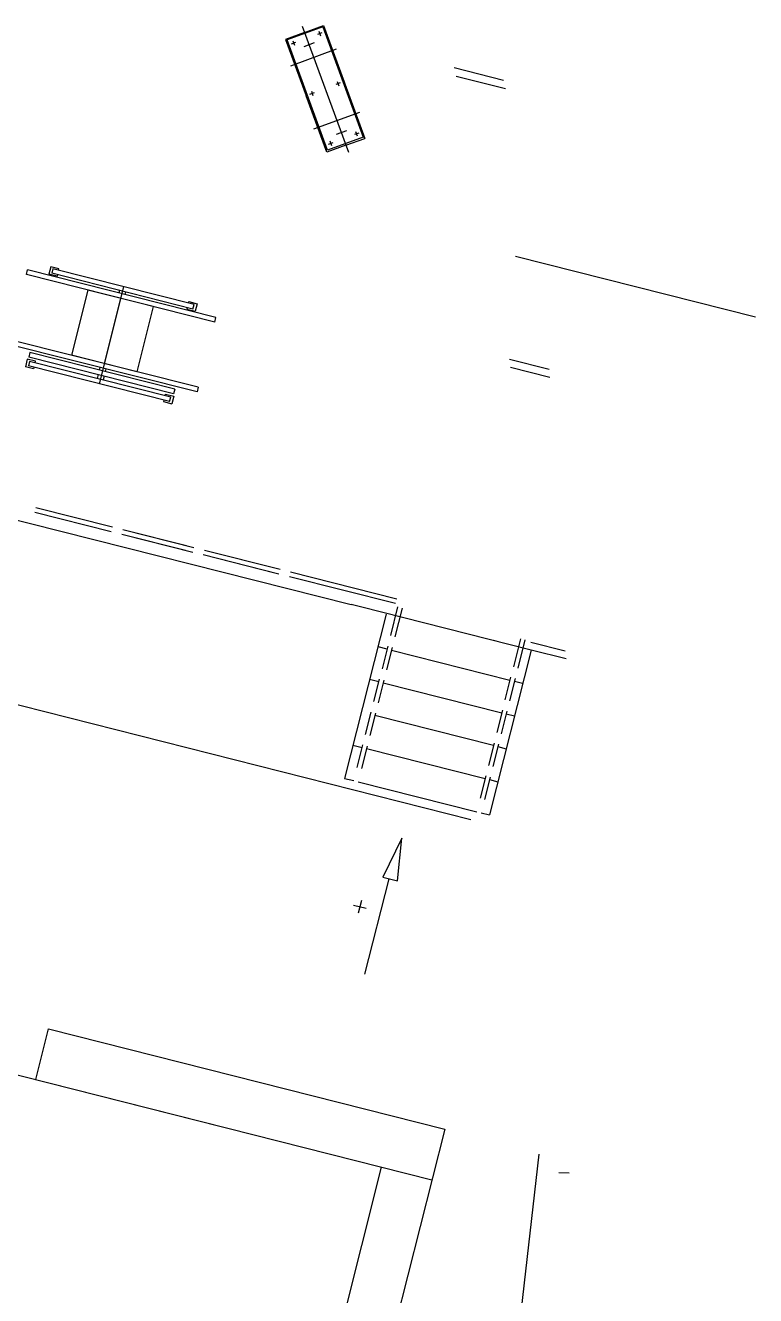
# Model space of a CAD drawing. Header units: metres. Extents: x 267365 to 277461, y 2088854 to 2108025.
# Drawn here: x 273149.49 to 273167.43, y 2095739.09 to 2095770.29 of the extents above; entities that cross this region are included whole.
import ezdxf

# ---------------------------------------------------------------- set-up
doc = ezdxf.new("R2010")
doc.units = ezdxf.units.M
for name, pattern in [('ACAD_ISO02W100', [15, 12, -3]), ('ACAD_ISO10W100', [18, 12, -3, 0, -3]), ('DASHEDX2', [38.1, 25.4, -12.7])]:
    doc.linetypes.add(name, pattern=pattern)

msp = doc.modelspace()

# ---------------------------------------------------------------- linework, layer by layer
at = {"color": 30}
for p, q in [((273156.797, 2095770.256), (273155.921, 2095769.935)), ((273156.797, 2095770.256), (273155.921, 2095769.935)), ((273156.797, 2095770.256), (273155.921, 2095769.935)), ((273156.35, 2095770.12), (273156.816, 2095770.291)), ((273156.35, 2095770.12), (273156.816, 2095770.291)), ((273156.35, 2095770.12), (273156.816, 2095770.291)), ((273156.797, 2095770.256), (273157.79, 2095767.545)), ((273156.797, 2095770.256), (273157.79, 2095767.545)), ((273156.797, 2095770.256), (273157.79, 2095767.545)), ((273156.816, 2095770.291), (273157.325, 2095768.904)), ((273156.816, 2095770.291), (273157.325, 2095768.904)), ((273156.816, 2095770.291), (273157.325, 2095768.904)), ((273156.35, 2095770.12), (273155.884, 2095769.949)), ((273156.35, 2095770.12), (273155.884, 2095769.949)), ((273156.35, 2095770.12), (273155.884, 2095769.949)), ((273155.884, 2095769.949), (273156.392, 2095768.562)), ((273155.884, 2095769.949), (273156.392, 2095768.562)), ((273155.884, 2095769.949), (273156.392, 2095768.562)), ((273156.915, 2095767.224), (273155.921, 2095769.935)), ((273156.915, 2095767.224), (273155.921, 2095769.935)), ((273156.915, 2095767.224), (273155.921, 2095769.935)), ((273156.589, 2095769.859), (273156.336, 2095769.766)), ((273156.589, 2095769.859), (273156.336, 2095769.766)), ((273156.589, 2095769.859), (273156.336, 2095769.766)), ((273160.023, 2095769.256), (273161.239, 2095768.949)), ((273160.023, 2095769.256), (273161.239, 2095768.949)), ((273160.023, 2095769.256), (273161.239, 2095768.949)), ((273157.833, 2095767.517), (273157.325, 2095768.904)), ((273157.833, 2095767.517), (273157.325, 2095768.904)), ((273157.833, 2095767.517), (273157.325, 2095768.904)), ((273160.078, 2095769.047), (273161.285, 2095768.742)), ((273160.078, 2095769.047), (273161.285, 2095768.742)), ((273160.078, 2095769.047), (273161.285, 2095768.742)), ((273156.901, 2095767.175), (273156.392, 2095768.562)), ((273156.901, 2095767.175), (273156.392, 2095768.562)), ((273156.901, 2095767.175), (273156.392, 2095768.562)), ((273157.378, 2095767.704), (273157.125, 2095767.611)), ((273157.378, 2095767.704), (273157.125, 2095767.611)), ((273157.378, 2095767.704), (273157.125, 2095767.611)), ((273157.367, 2095767.346), (273156.901, 2095767.175)), ((273157.367, 2095767.346), (273156.901, 2095767.175)), ((273157.367, 2095767.346), (273156.901, 2095767.175)), ((273157.79, 2095767.545), (273156.915, 2095767.224)), ((273157.79, 2095767.545), (273156.915, 2095767.224)), ((273157.79, 2095767.545), (273156.915, 2095767.224)), ((273157.521, 2095767.446), (273157.184, 2095767.323)), ((273157.521, 2095767.446), (273157.184, 2095767.323)), ((273157.521, 2095767.446), (273157.184, 2095767.323)), ((273157.367, 2095767.346), (273157.833, 2095767.517)), ((273157.367, 2095767.346), (273157.833, 2095767.517)), ((273157.367, 2095767.346), (273157.833, 2095767.517)), ((273119.897, 2095765.57), (273157.498, 2095756.066)), ((273119.897, 2095765.57), (273157.498, 2095756.066)), ((273119.897, 2095765.57), (273157.498, 2095756.066)), ((273161.383, 2095762.097), (273162.359, 2095761.85)), ((273161.383, 2095762.097), (273162.359, 2095761.85)), ((273161.383, 2095762.097), (273162.359, 2095761.85)), ((273161.408, 2095761.895), (273162.378, 2095761.65)), ((273161.408, 2095761.895), (273162.378, 2095761.65)), ((273161.408, 2095761.895), (273162.378, 2095761.65)), ((273158.353, 2095755.833), (273157.333, 2095751.798)), ((273158.353, 2095755.833), (273157.333, 2095751.798)), ((273158.353, 2095755.833), (273157.333, 2095751.798)), ((273157.724, 2095756.009), (273157.498, 2095756.066)), ((273157.724, 2095756.009), (273157.498, 2095756.066)), ((273157.724, 2095756.009), (273157.498, 2095756.066)), ((273161.916, 2095754.95), (273157.724, 2095756.009)), ((273161.916, 2095754.95), (273157.724, 2095756.009)), ((273161.916, 2095754.95), (273157.724, 2095756.009)), ((273161.057, 2095755.167), (273160.856, 2095755.218)), ((273161.057, 2095755.167), (273160.856, 2095755.218)), ((273161.057, 2095755.167), (273160.856, 2095755.218)), ((273158.151, 2095755.033), (273158.376, 2095754.976)), ((273158.151, 2095755.033), (273158.376, 2095754.976)), ((273158.151, 2095755.033), (273158.376, 2095754.976)), ((273158.487, 2095754.948), (273161.398, 2095754.212)), ((273158.487, 2095754.948), (273161.398, 2095754.212)), ((273158.487, 2095754.948), (273161.398, 2095754.212)), ((273161.916, 2095754.95), (273160.894, 2095750.898)), ((273161.916, 2095754.95), (273160.894, 2095750.898)), ((273161.916, 2095754.95), (273160.894, 2095750.898)), ((273161.911, 2095755.146), (273162.753, 2095754.933)), ((273161.911, 2095755.146), (273162.753, 2095754.933)), ((273161.911, 2095755.146), (273162.753, 2095754.933)), ((273162.779, 2095754.731), (273161.918, 2095754.949)), ((273162.779, 2095754.731), (273161.918, 2095754.949)), ((273162.779, 2095754.731), (273161.918, 2095754.949)), ((273157.948, 2095754.232), (273158.173, 2095754.175)), ((273157.948, 2095754.232), (273158.173, 2095754.175)), ((273157.948, 2095754.232), (273158.173, 2095754.175)), ((273158.284, 2095754.147), (273161.195, 2095753.411)), ((273158.284, 2095754.147), (273161.195, 2095753.411)), ((273158.284, 2095754.147), (273161.195, 2095753.411)), ((273161.509, 2095754.184), (273161.709, 2095754.133)), ((273161.509, 2095754.184), (273161.709, 2095754.133)), ((273161.509, 2095754.184), (273161.709, 2095754.133)), ((273158.08, 2095753.347), (273160.991, 2095752.611)), ((273158.08, 2095753.347), (273160.991, 2095752.611)), ((273158.08, 2095753.347), (273160.991, 2095752.611)), ((273161.306, 2095753.383), (273161.507, 2095753.332)), ((273161.306, 2095753.383), (273161.507, 2095753.332)), ((273161.306, 2095753.383), (273161.507, 2095753.332)), ((273157.539, 2095752.615), (273157.765, 2095752.558)), ((273157.539, 2095752.615), (273157.765, 2095752.558)), ((273157.539, 2095752.615), (273157.765, 2095752.558)), ((273157.876, 2095752.53), (273160.787, 2095751.794)), ((273157.876, 2095752.53), (273160.787, 2095751.794)), ((273157.876, 2095752.53), (273160.787, 2095751.794)), ((273161.103, 2095752.577), (273161.304, 2095752.526)), ((273161.103, 2095752.577), (273161.304, 2095752.526)), ((273161.103, 2095752.577), (273161.304, 2095752.526)), ((273157.333, 2095751.798), (273157.558, 2095751.741)), ((273157.333, 2095751.798), (273157.558, 2095751.741)), ((273157.333, 2095751.798), (273157.558, 2095751.741)), ((273160.898, 2095751.766), (273161.098, 2095751.715)), ((273160.898, 2095751.766), (273161.098, 2095751.715)), ((273160.898, 2095751.766), (273161.098, 2095751.715)), ((273157.669, 2095751.713), (273160.581, 2095750.977)), ((273157.669, 2095751.713), (273160.581, 2095750.977)), ((273157.669, 2095751.713), (273160.581, 2095750.977)), ((273160.692, 2095750.949), (273160.892, 2095750.898)), ((273160.692, 2095750.949), (273160.892, 2095750.898)), ((273160.692, 2095750.949), (273160.892, 2095750.898)), ((273158.74, 2095750.331), (273158.274, 2095749.372)), ((273158.74, 2095750.331), (273158.274, 2095749.372)), ((273158.633, 2095749.281), (273158.74, 2095750.331)), ((273158.633, 2095749.281), (273158.74, 2095750.331)), ((273157.834, 2095746.989), (273158.426, 2095749.333)), ((273157.834, 2095746.989), (273158.426, 2095749.333)), ((273157.834, 2095746.989), (273158.426, 2095749.333)), ((273158.274, 2095749.372), (273158.633, 2095749.281)), ((273158.274, 2095749.372), (273158.633, 2095749.281)), ((273157.865, 2095748.599), (273157.556, 2095748.677)), ((273157.865, 2095748.599), (273157.556, 2095748.677)), ((273157.865, 2095748.599), (273157.556, 2095748.677)), ((273157.749, 2095748.794), (273157.671, 2095748.485)), ((273157.749, 2095748.794), (273157.671, 2095748.485)), ((273157.749, 2095748.794), (273157.671, 2095748.485)), ((273149.743, 2095744.398), (273150.058, 2095745.644)), ((273149.743, 2095744.398), (273150.058, 2095745.644)), ((273149.743, 2095744.398), (273150.058, 2095745.644)), ((273161.528, 2095737.437), (273162.112, 2095742.564)), ((273161.528, 2095737.437), (273162.112, 2095742.564)), ((273161.528, 2095737.437), (273162.112, 2095742.564)), ((273162.599, 2095742.116), (273162.856, 2095742.109)), ((273162.599, 2095742.116), (273162.856, 2095742.109)), ((273162.599, 2095742.116), (273162.856, 2095742.109))]:
    msp.add_line(p, q, dxfattribs=at)
at = {"color": 30, "linetype": 'DASHEDX2'}
for p, q in [((273156.294, 2095770.272), (273157.427, 2095767.181)), ((273156.294, 2095770.272), (273157.427, 2095767.181)), ((273156.294, 2095770.272), (273157.427, 2095767.181)), ((273156.701, 2095770.148), (273156.741, 2095770.038)), ((273156.701, 2095770.148), (273156.741, 2095770.038)), ((273156.701, 2095770.148), (273156.741, 2095770.038)), ((273156.03, 2095769.838), (273156.14, 2095769.878)), ((273156.03, 2095769.838), (273156.14, 2095769.878)), ((273156.03, 2095769.838), (273156.14, 2095769.878)), ((273156.064, 2095769.914), (273156.104, 2095769.805)), ((273156.064, 2095769.914), (273156.104, 2095769.805)), ((273156.064, 2095769.914), (273156.104, 2095769.805)), ((273156.777, 2095770.111), (273156.667, 2095770.071)), ((273156.777, 2095770.111), (273156.667, 2095770.071)), ((273156.777, 2095770.111), (273156.667, 2095770.071)), ((273156.011, 2095769.302), (273157.136, 2095769.714)), ((273156.011, 2095769.302), (273157.136, 2095769.714)), ((273156.011, 2095769.302), (273157.136, 2095769.714)), ((273157.153, 2095768.913), (273157.194, 2095768.804)), ((273157.153, 2095768.913), (273157.194, 2095768.804)), ((273157.153, 2095768.913), (273157.194, 2095768.804)), ((273156.483, 2095768.603), (273156.592, 2095768.643)), ((273156.483, 2095768.603), (273156.592, 2095768.643)), ((273156.483, 2095768.603), (273156.592, 2095768.643)), ((273156.517, 2095768.68), (273156.557, 2095768.57)), ((273156.517, 2095768.68), (273156.557, 2095768.57)), ((273156.517, 2095768.68), (273156.557, 2095768.57)), ((273157.229, 2095768.877), (273157.119, 2095768.837)), ((273157.229, 2095768.877), (273157.119, 2095768.837)), ((273157.229, 2095768.877), (273157.119, 2095768.837)), ((273156.58, 2095767.751), (273157.705, 2095768.164)), ((273156.58, 2095767.751), (273157.705, 2095768.164)), ((273156.58, 2095767.751), (273157.705, 2095768.164)), ((273157.687, 2095767.648), (273157.577, 2095767.608)), ((273157.687, 2095767.648), (273157.577, 2095767.608)), ((273157.687, 2095767.648), (273157.577, 2095767.608)), ((273157.653, 2095767.572), (273157.612, 2095767.681)), ((273157.653, 2095767.572), (273157.612, 2095767.681)), ((273157.653, 2095767.572), (273157.612, 2095767.681)), ((273156.942, 2095767.371), (273157.051, 2095767.412)), ((273156.942, 2095767.371), (273157.051, 2095767.412)), ((273156.942, 2095767.371), (273157.051, 2095767.412)), ((273157.017, 2095767.335), (273156.977, 2095767.444)), ((273157.017, 2095767.335), (273156.977, 2095767.444)), ((273157.017, 2095767.335), (273156.977, 2095767.444))]:
    msp.add_line(p, q, dxfattribs=at)
at = {"color": 30, "linetype": 'ByBlock'}
for p, q in [((273156.816, 2095770.291), (273157.833, 2095767.517)), ((273156.816, 2095770.291), (273157.833, 2095767.517)), ((273156.816, 2095770.291), (273157.833, 2095767.517)), ((273149.516, 2095764.173), (273149.544, 2095764.287)), ((273149.516, 2095764.173), (273149.544, 2095764.287)), ((273149.516, 2095764.173), (273149.544, 2095764.287)), ((273154.171, 2095763.117), (273149.544, 2095764.287)), ((273154.171, 2095763.117), (273149.544, 2095764.287)), ((273154.171, 2095763.117), (273149.544, 2095764.287)), ((273150.112, 2095764.365), (273150.066, 2095764.182)), ((273150.112, 2095764.365), (273150.066, 2095764.182)), ((273150.112, 2095764.365), (273150.066, 2095764.182)), ((273150.314, 2095764.314), (273150.112, 2095764.365)), ((273150.314, 2095764.314), (273150.112, 2095764.365)), ((273150.314, 2095764.314), (273150.112, 2095764.365)), ((273150.166, 2095764.313), (273150.138, 2095764.202)), ((273150.166, 2095764.313), (273150.138, 2095764.202)), ((273150.166, 2095764.313), (273150.138, 2095764.202)), ((273153.636, 2095763.436), (273150.166, 2095764.313)), ((273153.636, 2095763.436), (273150.166, 2095764.313)), ((273153.636, 2095763.436), (273150.166, 2095764.313)), ((273150.305, 2095764.278), (273150.314, 2095764.314)), ((273150.305, 2095764.278), (273150.314, 2095764.314)), ((273150.305, 2095764.278), (273150.314, 2095764.314)), ((273154.142, 2095763.003), (273149.516, 2095764.173)), ((273154.142, 2095763.003), (273149.516, 2095764.173)), ((273154.142, 2095763.003), (273149.516, 2095764.173)), ((273150.267, 2095764.131), (273150.066, 2095764.182)), ((273150.267, 2095764.131), (273150.066, 2095764.182)), ((273150.267, 2095764.131), (273150.066, 2095764.182)), ((273153.608, 2095763.325), (273150.138, 2095764.202)), ((273153.608, 2095763.325), (273150.138, 2095764.202)), ((273153.608, 2095763.325), (273150.138, 2095764.202)), ((273150.276, 2095764.167), (273150.267, 2095764.131)), ((273150.276, 2095764.167), (273150.267, 2095764.131)), ((273150.276, 2095764.167), (273150.267, 2095764.131)), ((273151.028, 2095763.79), (273150.623, 2095762.189)), ((273151.028, 2095763.79), (273150.623, 2095762.189)), ((273151.028, 2095763.79), (273150.623, 2095762.189)), ((273152.63, 2095763.385), (273151.028, 2095763.79)), ((273152.63, 2095763.385), (273151.028, 2095763.79)), ((273152.63, 2095763.385), (273151.028, 2095763.79)), ((273151.901, 2095763.874), (273151.299, 2095761.49)), ((273151.901, 2095763.874), (273151.299, 2095761.49)), ((273151.901, 2095763.874), (273151.299, 2095761.49)), ((273151.799, 2095763.782), (273151.784, 2095763.72)), ((273151.799, 2095763.782), (273151.784, 2095763.72)), ((273151.799, 2095763.782), (273151.784, 2095763.72)), ((273151.947, 2095763.744), (273151.932, 2095763.683)), ((273151.947, 2095763.744), (273151.932, 2095763.683)), ((273151.947, 2095763.744), (273151.932, 2095763.683)), ((273151.829, 2095763.588), (273151.424, 2095761.986)), ((273151.829, 2095763.588), (273151.424, 2095761.986)), ((273151.829, 2095763.588), (273151.424, 2095761.986)), ((273152.63, 2095763.385), (273152.225, 2095761.784)), ((273152.63, 2095763.385), (273152.225, 2095761.784)), ((273152.63, 2095763.385), (273152.225, 2095761.784)), ((273153.47, 2095763.359), (273153.461, 2095763.323)), ((273153.47, 2095763.359), (273153.461, 2095763.323)), ((273153.47, 2095763.359), (273153.461, 2095763.323)), ((273153.461, 2095763.323), (273153.663, 2095763.272)), ((273153.461, 2095763.323), (273153.663, 2095763.272)), ((273153.461, 2095763.323), (273153.663, 2095763.272)), ((273153.498, 2095763.471), (273153.507, 2095763.507)), ((273153.498, 2095763.471), (273153.507, 2095763.507)), ((273153.498, 2095763.471), (273153.507, 2095763.507)), ((273153.507, 2095763.507), (273153.709, 2095763.456)), ((273153.507, 2095763.507), (273153.709, 2095763.456)), ((273153.507, 2095763.507), (273153.709, 2095763.456)), ((273153.608, 2095763.325), (273153.636, 2095763.436)), ((273153.608, 2095763.325), (273153.636, 2095763.436)), ((273153.608, 2095763.325), (273153.636, 2095763.436)), ((273153.709, 2095763.456), (273153.663, 2095763.272)), ((273153.709, 2095763.456), (273153.663, 2095763.272)), ((273153.709, 2095763.456), (273153.663, 2095763.272)), ((273154.142, 2095763.003), (273154.171, 2095763.117)), ((273154.142, 2095763.003), (273154.171, 2095763.117)), ((273154.142, 2095763.003), (273154.171, 2095763.117)), ((273153.709, 2095761.288), (273149.082, 2095762.457)), ((273153.709, 2095761.288), (273149.082, 2095762.457)), ((273153.709, 2095761.288), (273149.082, 2095762.457)), ((273153.737, 2095761.402), (273149.111, 2095762.571)), ((273153.737, 2095761.402), (273149.111, 2095762.571)), ((273153.737, 2095761.402), (273149.111, 2095762.571)), ((273149.537, 2095762.092), (273149.491, 2095761.909)), ((273149.537, 2095762.092), (273149.491, 2095761.909)), ((273149.537, 2095762.092), (273149.491, 2095761.909)), ((273149.739, 2095762.041), (273149.537, 2095762.092)), ((273149.739, 2095762.041), (273149.537, 2095762.092)), ((273149.739, 2095762.041), (273149.537, 2095762.092)), ((273149.592, 2095762.04), (273149.564, 2095761.929)), ((273149.592, 2095762.04), (273149.564, 2095761.929)), ((273149.592, 2095762.04), (273149.564, 2095761.929)), ((273149.6, 2095762.258), (273149.571, 2095762.144)), ((273149.6, 2095762.258), (273149.571, 2095762.144)), ((273149.6, 2095762.258), (273149.571, 2095762.144)), ((273153.13, 2095761.244), (273149.571, 2095762.144)), ((273153.13, 2095761.244), (273149.571, 2095762.144)), ((273153.13, 2095761.244), (273149.571, 2095762.144)), ((273153.062, 2095761.163), (273149.592, 2095762.04)), ((273153.062, 2095761.163), (273149.592, 2095762.04)), ((273153.062, 2095761.163), (273149.592, 2095762.04)), ((273153.159, 2095761.358), (273149.6, 2095762.258)), ((273153.159, 2095761.358), (273149.6, 2095762.258)), ((273153.159, 2095761.358), (273149.6, 2095762.258)), ((273149.73, 2095762.005), (273149.739, 2095762.041)), ((273149.73, 2095762.005), (273149.739, 2095762.041)), ((273149.73, 2095762.005), (273149.739, 2095762.041)), ((273152.225, 2095761.784), (273150.623, 2095762.189)), ((273152.225, 2095761.784), (273150.623, 2095762.189)), ((273152.225, 2095761.784), (273150.623, 2095762.189)), ((273149.693, 2095761.858), (273149.491, 2095761.909)), ((273149.693, 2095761.858), (273149.491, 2095761.909)), ((273149.693, 2095761.858), (273149.491, 2095761.909)), ((273153.034, 2095761.051), (273149.564, 2095761.929)), ((273153.034, 2095761.051), (273149.564, 2095761.929)), ((273153.034, 2095761.051), (273149.564, 2095761.929)), ((273149.702, 2095761.894), (273149.693, 2095761.858)), ((273149.702, 2095761.894), (273149.693, 2095761.858)), ((273149.702, 2095761.894), (273149.693, 2095761.858)), ((273151.322, 2095761.891), (273151.305, 2095761.827)), ((273151.322, 2095761.891), (273151.305, 2095761.827)), ((273151.322, 2095761.891), (273151.305, 2095761.827)), ((273151.469, 2095761.854), (273151.453, 2095761.789)), ((273151.469, 2095761.854), (273151.453, 2095761.789)), ((273151.469, 2095761.854), (273151.453, 2095761.789)), ((273151.277, 2095761.713), (273151.253, 2095761.62)), ((273151.277, 2095761.713), (273151.253, 2095761.62)), ((273151.277, 2095761.713), (273151.253, 2095761.62)), ((273151.424, 2095761.675), (273151.401, 2095761.583)), ((273151.424, 2095761.675), (273151.401, 2095761.583)), ((273151.424, 2095761.675), (273151.401, 2095761.583)), ((273152.924, 2095761.198), (273152.933, 2095761.234)), ((273152.924, 2095761.198), (273152.933, 2095761.234)), ((273152.924, 2095761.198), (273152.933, 2095761.234)), ((273152.933, 2095761.234), (273153.134, 2095761.183)), ((273152.933, 2095761.234), (273153.134, 2095761.183)), ((273152.933, 2095761.234), (273153.134, 2095761.183)), ((273153.034, 2095761.051), (273153.062, 2095761.163)), ((273153.034, 2095761.051), (273153.062, 2095761.163)), ((273153.034, 2095761.051), (273153.062, 2095761.163)), ((273153.134, 2095761.183), (273153.088, 2095760.999)), ((273153.134, 2095761.183), (273153.088, 2095760.999)), ((273153.134, 2095761.183), (273153.088, 2095760.999)), ((273153.159, 2095761.358), (273153.13, 2095761.244)), ((273153.159, 2095761.358), (273153.13, 2095761.244)), ((273153.159, 2095761.358), (273153.13, 2095761.244)), ((273153.737, 2095761.402), (273153.709, 2095761.288)), ((273153.737, 2095761.402), (273153.709, 2095761.288)), ((273153.737, 2095761.402), (273153.709, 2095761.288)), ((273152.895, 2095761.086), (273152.886, 2095761.05)), ((273152.895, 2095761.086), (273152.886, 2095761.05)), ((273152.895, 2095761.086), (273152.886, 2095761.05)), ((273152.886, 2095761.05), (273153.088, 2095760.999)), ((273152.886, 2095761.05), (273153.088, 2095760.999)), ((273152.886, 2095761.05), (273153.088, 2095760.999))]:
    msp.add_line(p, q, dxfattribs=at)
at = {"color": 30, "linetype": 'ACAD_ISO10W100', "ltscale": 50}
msp.add_line((273161.531, 2095764.627), (273167.435, 2095763.135), dxfattribs=at)
msp.add_line((273161.531, 2095764.627), (273167.435, 2095763.135), dxfattribs=at)
msp.add_line((273161.531, 2095764.627), (273167.435, 2095763.135), dxfattribs=at)
at = {"color": 30, "linetype": 'ACAD_ISO02W100', "ltscale": 60}
msp.add_line((273160.44, 2095750.781), (273114.797, 2095762.318), dxfattribs=at)
msp.add_line((273160.44, 2095750.781), (273114.797, 2095762.318), dxfattribs=at)
msp.add_line((273160.44, 2095750.781), (273114.797, 2095762.318), dxfattribs=at)
at = {"color": 30, "linetype": 'Continuous'}
for p, q in [((273149.722, 2095758.338), (273151.6, 2095757.863)), ((273149.722, 2095758.338), (273151.6, 2095757.863)), ((273149.722, 2095758.338), (273151.6, 2095757.863)), ((273149.75, 2095758.449), (273151.628, 2095757.974)), ((273149.75, 2095758.449), (273151.628, 2095757.974)), ((273149.75, 2095758.449), (273151.628, 2095757.974)), ((273151.857, 2095757.798), (273153.424, 2095757.402)), ((273151.857, 2095757.798), (273153.603, 2095757.357)), ((273151.857, 2095757.798), (273153.424, 2095757.402)), ((273151.857, 2095757.798), (273153.603, 2095757.357)), ((273151.857, 2095757.798), (273153.424, 2095757.402)), ((273151.857, 2095757.798), (273153.603, 2095757.357)), ((273151.885, 2095757.909), (273153.452, 2095757.513)), ((273151.885, 2095757.909), (273153.632, 2095757.467)), ((273151.885, 2095757.909), (273153.452, 2095757.513)), ((273151.885, 2095757.909), (273153.632, 2095757.467)), ((273151.885, 2095757.909), (273153.452, 2095757.513)), ((273151.885, 2095757.909), (273153.632, 2095757.467)), ((273153.888, 2095757.403), (273155.651, 2095756.957)), ((273153.888, 2095757.403), (273155.749, 2095756.933)), ((273153.888, 2095757.403), (273155.651, 2095756.957)), ((273153.888, 2095757.403), (273155.749, 2095756.933)), ((273153.888, 2095757.403), (273155.651, 2095756.957)), ((273153.888, 2095757.403), (273155.749, 2095756.933)), ((273153.861, 2095757.292), (273155.623, 2095756.846)), ((273153.861, 2095757.292), (273155.721, 2095756.821)), ((273153.861, 2095757.292), (273155.623, 2095756.846)), ((273153.861, 2095757.292), (273155.721, 2095756.821)), ((273153.861, 2095757.292), (273155.623, 2095756.846)), ((273153.861, 2095757.292), (273155.721, 2095756.821)), ((273155.977, 2095756.757), (273158.587, 2095756.097)), ((273155.977, 2095756.757), (273158.587, 2095756.097)), ((273155.977, 2095756.757), (273158.587, 2095756.097)), ((273155.977, 2095756.757), (273158.587, 2095756.097)), ((273155.977, 2095756.757), (273158.587, 2095756.097)), ((273155.977, 2095756.757), (273158.587, 2095756.097)), ((273156.005, 2095756.868), (273158.616, 2095756.208)), ((273156.005, 2095756.868), (273158.616, 2095756.208)), ((273156.005, 2095756.868), (273158.616, 2095756.208)), ((273156.005, 2095756.868), (273158.616, 2095756.208)), ((273156.005, 2095756.868), (273158.616, 2095756.208)), ((273156.005, 2095756.868), (273158.616, 2095756.208)), ((273158.638, 2095756.007), (273158.46, 2095755.305)), ((273158.638, 2095756.007), (273158.46, 2095755.305)), ((273158.638, 2095756.007), (273158.46, 2095755.305)), ((273158.638, 2095756.007), (273158.46, 2095755.305)), ((273158.638, 2095756.007), (273158.46, 2095755.305)), ((273158.638, 2095756.007), (273158.46, 2095755.305)), ((273158.748, 2095755.975), (273158.571, 2095755.277)), ((273158.748, 2095755.975), (273158.571, 2095755.277)), ((273158.748, 2095755.975), (273158.571, 2095755.277)), ((273158.748, 2095755.975), (273158.571, 2095755.277)), ((273158.748, 2095755.975), (273158.571, 2095755.277)), ((273158.748, 2095755.975), (273158.571, 2095755.277)), ((273161.656, 2095755.227), (273161.481, 2095754.536)), ((273161.656, 2095755.227), (273161.481, 2095754.536)), ((273161.656, 2095755.227), (273161.481, 2095754.536)), ((273161.765, 2095755.198), (273161.59, 2095754.506)), ((273161.765, 2095755.198), (273161.59, 2095754.506)), ((273161.765, 2095755.198), (273161.59, 2095754.506)), ((273158.393, 2095755.041), (273158.254, 2095754.491)), ((273158.393, 2095755.041), (273158.254, 2095754.491)), ((273158.393, 2095755.041), (273158.254, 2095754.491)), ((273158.393, 2095755.041), (273158.254, 2095754.491)), ((273158.393, 2095755.041), (273158.254, 2095754.491)), ((273158.393, 2095755.041), (273158.254, 2095754.491)), ((273158.504, 2095755.014), (273158.364, 2095754.462)), ((273158.504, 2095755.014), (273158.364, 2095754.462)), ((273158.504, 2095755.014), (273158.364, 2095754.462)), ((273158.504, 2095755.014), (273158.364, 2095754.462)), ((273158.504, 2095755.014), (273158.364, 2095754.462)), ((273158.504, 2095755.014), (273158.364, 2095754.462)), ((273158.187, 2095754.234), (273158.048, 2095753.684)), ((273158.187, 2095754.234), (273158.048, 2095753.684)), ((273158.187, 2095754.234), (273158.048, 2095753.684)), ((273158.187, 2095754.234), (273158.048, 2095753.684)), ((273158.187, 2095754.234), (273158.048, 2095753.684)), ((273158.187, 2095754.234), (273158.048, 2095753.684)), ((273161.415, 2095754.279), (273161.276, 2095753.729)), ((273161.415, 2095754.279), (273161.276, 2095753.729)), ((273161.415, 2095754.279), (273161.276, 2095753.729)), ((273161.527, 2095754.252), (273161.387, 2095753.7)), ((273161.527, 2095754.252), (273161.387, 2095753.7)), ((273161.527, 2095754.252), (273161.387, 2095753.7)), ((273158.299, 2095754.206), (273158.159, 2095753.654)), ((273158.299, 2095754.206), (273158.159, 2095753.654)), ((273158.299, 2095754.206), (273158.159, 2095753.654)), ((273158.299, 2095754.206), (273158.159, 2095753.654)), ((273158.299, 2095754.206), (273158.159, 2095753.654)), ((273158.299, 2095754.206), (273158.159, 2095753.654)), ((273157.982, 2095753.426), (273157.843, 2095752.876)), ((273157.982, 2095753.426), (273157.843, 2095752.876)), ((273157.982, 2095753.426), (273157.843, 2095752.876)), ((273157.982, 2095753.426), (273157.843, 2095752.876)), ((273157.982, 2095753.426), (273157.843, 2095752.876)), ((273157.982, 2095753.426), (273157.843, 2095752.876)), ((273158.093, 2095753.399), (273157.954, 2095752.847)), ((273158.093, 2095753.399), (273157.954, 2095752.847)), ((273158.093, 2095753.399), (273157.954, 2095752.847)), ((273158.093, 2095753.399), (273157.954, 2095752.847)), ((273158.093, 2095753.399), (273157.954, 2095752.847)), ((273158.093, 2095753.399), (273157.954, 2095752.847)), ((273161.212, 2095753.473), (273161.073, 2095752.923)), ((273161.212, 2095753.473), (273161.073, 2095752.923)), ((273161.212, 2095753.473), (273161.073, 2095752.923)), ((273161.324, 2095753.445), (273161.184, 2095752.893)), ((273161.324, 2095753.445), (273161.184, 2095752.893)), ((273161.324, 2095753.445), (273161.184, 2095752.893)), ((273157.777, 2095752.618), (273157.638, 2095752.068)), ((273157.777, 2095752.618), (273157.638, 2095752.068)), ((273157.777, 2095752.618), (273157.638, 2095752.068)), ((273157.777, 2095752.618), (273157.638, 2095752.068)), ((273157.777, 2095752.618), (273157.638, 2095752.068)), ((273157.777, 2095752.618), (273157.638, 2095752.068)), ((273157.888, 2095752.591), (273157.749, 2095752.039)), ((273157.888, 2095752.591), (273157.749, 2095752.039)), ((273157.888, 2095752.591), (273157.749, 2095752.039)), ((273157.888, 2095752.591), (273157.749, 2095752.039)), ((273157.888, 2095752.591), (273157.749, 2095752.039)), ((273157.888, 2095752.591), (273157.749, 2095752.039)), ((273161.007, 2095752.665), (273160.868, 2095752.115)), ((273161.007, 2095752.665), (273160.868, 2095752.115)), ((273161.007, 2095752.665), (273160.868, 2095752.115)), ((273161.007, 2095752.665), (273160.868, 2095752.115)), ((273161.007, 2095752.665), (273160.868, 2095752.115)), ((273161.007, 2095752.665), (273160.868, 2095752.115)), ((273161.118, 2095752.638), (273160.979, 2095752.085)), ((273161.118, 2095752.638), (273160.979, 2095752.085)), ((273161.118, 2095752.638), (273160.979, 2095752.085)), ((273161.118, 2095752.638), (273160.979, 2095752.085)), ((273161.118, 2095752.638), (273160.979, 2095752.085)), ((273161.118, 2095752.638), (273160.979, 2095752.085)), ((273160.802, 2095751.857), (273160.663, 2095751.307)), ((273160.802, 2095751.857), (273160.663, 2095751.307)), ((273160.802, 2095751.857), (273160.663, 2095751.307)), ((273160.802, 2095751.857), (273160.663, 2095751.307)), ((273160.802, 2095751.857), (273160.663, 2095751.307)), ((273160.802, 2095751.857), (273160.663, 2095751.307)), ((273160.913, 2095751.83), (273160.774, 2095751.278)), ((273160.913, 2095751.83), (273160.774, 2095751.278)), ((273160.913, 2095751.83), (273160.774, 2095751.278)), ((273160.913, 2095751.83), (273160.774, 2095751.278)), ((273160.913, 2095751.83), (273160.774, 2095751.278)), ((273160.913, 2095751.83), (273160.774, 2095751.278))]:
    msp.add_line(p, q, dxfattribs=at)
at = {"color": 30, "ltscale": 100}
for p, q in [((273111.437, 2095754.081), (273159.482, 2095741.937)), ((273111.437, 2095754.081), (273159.482, 2095741.937)), ((273111.437, 2095754.081), (273159.482, 2095741.937)), ((273116.614, 2095752.772), (273154.305, 2095743.245)), ((273116.614, 2095752.772), (273154.305, 2095743.245)), ((273116.614, 2095752.772), (273154.305, 2095743.245)), ((273150.058, 2095745.644), (273159.797, 2095743.182)), ((273150.058, 2095745.644), (273159.797, 2095743.182)), ((273150.058, 2095745.644), (273159.797, 2095743.182)), ((273159.797, 2095743.182), (273140.816, 2095668.09)), ((273159.797, 2095743.182), (273140.816, 2095668.09)), ((273159.797, 2095743.182), (273140.816, 2095668.09)), ((273158.236, 2095742.251), (273139.885, 2095669.65)), ((273158.236, 2095742.251), (273139.885, 2095669.65)), ((273158.236, 2095742.251), (273139.885, 2095669.65))]:
    msp.add_line(p, q, dxfattribs=at)

doc.saveas('drawing.dxf')
